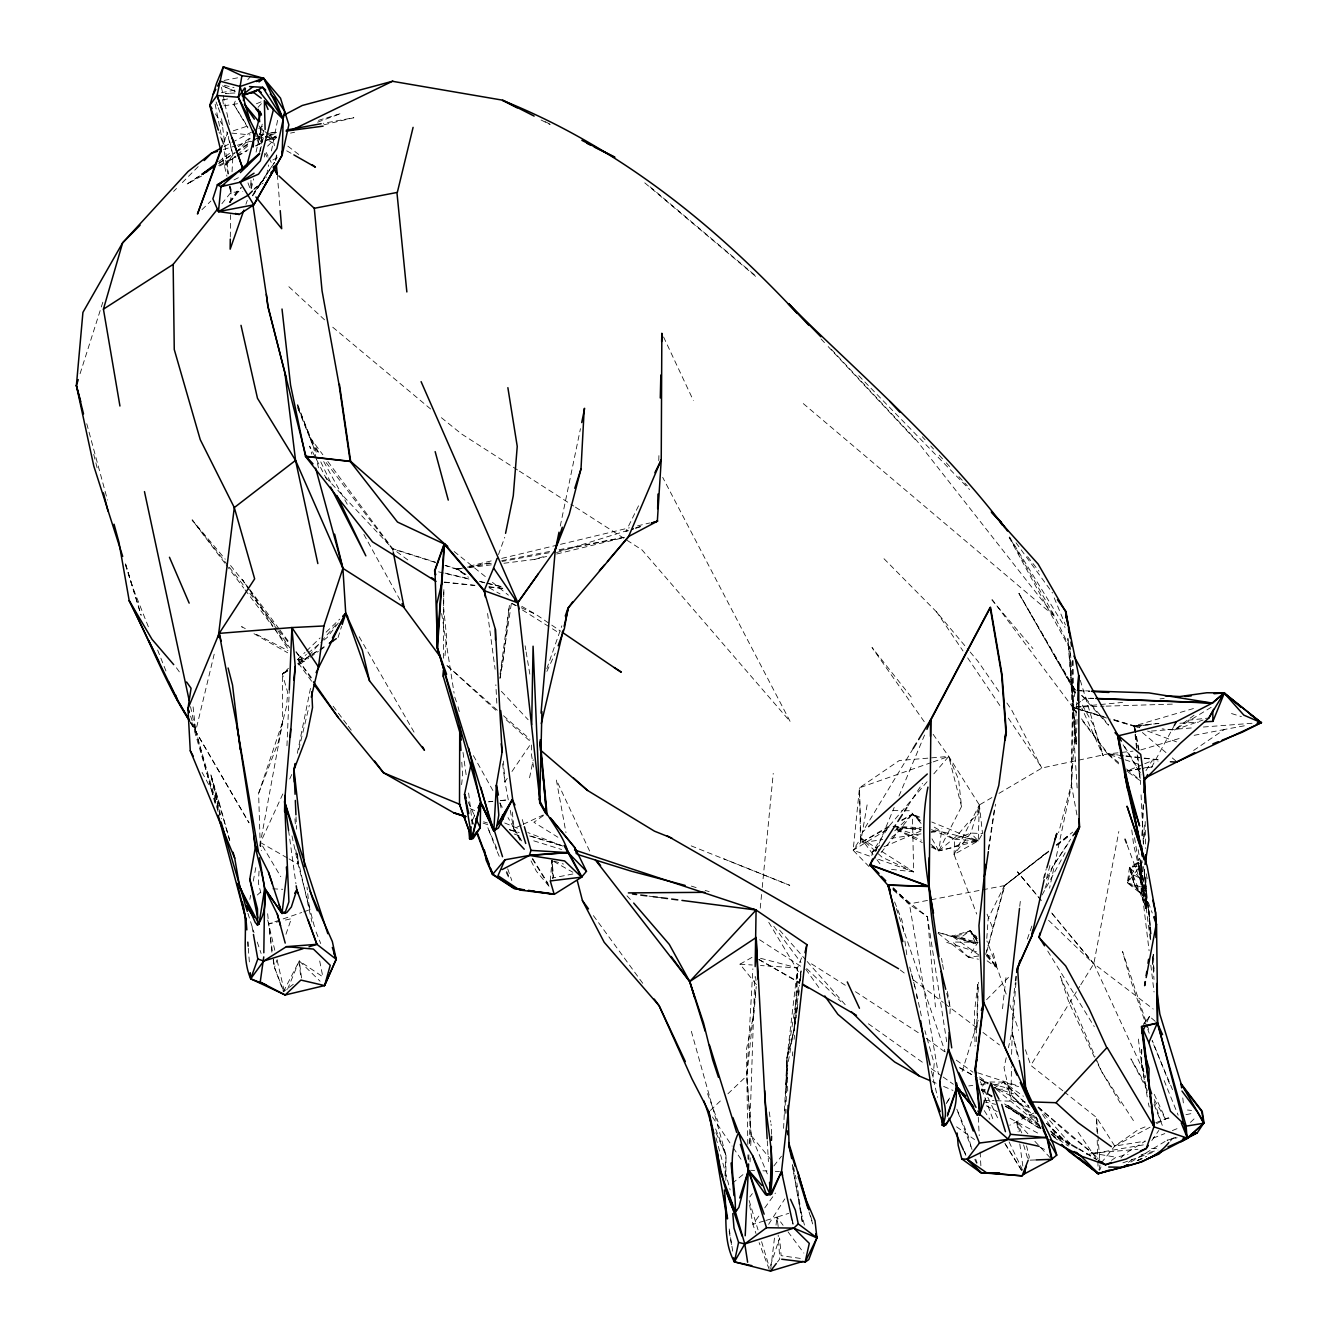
<?xml version="1.0" encoding="UTF-8"?>
<svg xmlns="http://www.w3.org/2000/svg" width="1338" height="1338" viewBox="0 0 1338 1338"><rect width="100%" height="100%" fill="white"/><g stroke="black" fill="none" stroke-linecap="round" stroke-linejoin="round"><path stroke-width="0.75" stroke-dasharray="5 3.75" d="M443.38 658.229L443.748 589.004M531.604 745.015L531.554 755.184L533.594 767.109M725.865 1180.3L726.016 1155.38L690.759 1029.223M1134.557 837.621L1138.487 862.073L1129.473 867.442L1127.399 882.879L1135.26 887.278L1143.254 896.109L1142.067 860.786M1072.825 660.487L1071.755 784.336L1049.561 888.181M1147.251 1096.842L1141.632 1064.078L1141.782 1049.678M230.303 237.043L230.588 214.782M230.738 202.64L231.206 186.3M472.013 824.191L472.063 820.261L474.622 814.959M472.431 824.024L468.183 789.336M443.848 589.623L443.597 607.435L446.574 636.637L444.768 658.58M1029.792 1107.897L1011.01 1099.435L1011.444 1066.654M1011.612 1054.344L1013.284 999.118L1015.358 982.694M250.975 180.296L250.858 188.541L251.393 180.229M786.226 1101.458L786.945 1058.375L797.532 967.926L802.566 955.365M771.591 1134.273L771.073 1124.104M786.008 1113.283L786.075 1109.353M658.781 460.64L658.982 452.277M976.272 1041.717L977.961 982.443L974.365 1012.95L975.068 1046.099M977.108 1027.233L978.396 982.276M933.138 734.311L948.726 756.438L979.366 804.958L978.229 840.916L954.061 854.447L976.707 914.038M748.762 1159.812L748.962 1153.573M749.313 1143.187L754.833 976.991M784.888 1114.019L786.945 1058.375L800.994 970.936M991.893 797.565L979.366 804.958L970.87 833.056L954.061 854.447L954.613 839.227L931.75 825.646M1077.073 719.275L1076.153 744.313L1071.872 703.27L1069.848 647.007M1142.134 835.982L1143.304 804.991M750.049 1161.919L750.217 1157.855M750.735 1145.646L751.153 1135.477L746.872 1075.752L746.403 1049.745L754.063 1012.632L756.238 986.591M1140.98 862.006L1141.18 893.801L1145.897 908.736L1146.649 890.406L1143.99 870.653M1142.033 835.414L1143.271 804.723M286.951 745.734L289.309 689.756M949.963 1013.752L950.231 1007.531L947.321 991.124M1141.13 860.418L1140.327 878.364L1145.897 908.736L1140.879 870.336L1141.649 862.274L1140.327 878.364L1133.002 874.617L1129.473 867.442L1133.922 866.204L1138.069 862.241L1139.24 858.31M783.6 1128.352L786.945 1058.375L794.036 1030.611L795.993 1014.154M725.012 1175.717L726.016 1155.38L715.613 1128.871M259.037 871.088L258.418 883.314L260.86 892.981M260.274 846.636L258.619 793.384L282.703 721.65L286.416 706.832L287.754 692.699L282.385 674.084L288.423 668.298M786.493 1087.643L787.664 1065.667L796.227 1015.241M232.026 171.782L232.963 155.191L228.547 136.443M747.808 1144.425L746.872 1075.752L752.876 968.812M787.731 1091.156L786.945 1058.375L794.036 1030.611L797.532 967.926L759.566 958.041M1076.889 702.216L1071.337 784.503L1058.592 832.671M1140.879 870.336L1140.327 878.364L1129.473 867.442L1141.247 865.602L1140.327 878.364L1138.069 862.241L1141.247 865.602M986.792 938.406L988.213 918.37L1004.386 885.689L1048.29 851.269M794.036 1030.611L796.913 994.418L797.532 967.926L760.519 965.534M550.269 880.939L551.958 860.451L553.731 877.761L574.203 873.714M1015.977 982.644L1011.913 1031.815L1008.417 1047.771M800.459 980.955L801.144 972.91M933.004 1077.174L934.208 1063.559L924.893 1030.628M1144.542 832.069L1143.438 844.144L1144.492 821.699M760.252 908.168L762.041 889.502M762.242 887.429L773.23 773.414M1152.336 964.648L1153.289 954.68M931.499 847.155L938.858 850.834L961.537 806.53L958.577 779.469L948.726 756.438L899.337 760.502L859.481 787.798L853.142 850.249L869.382 866.94M1140.612 859.866L1140.21 863.629L1148.79 910.877L1151.332 935.68M749.464 1143.421L751.153 1135.477L746.872 1075.752L755.97 988.732M792.347 1055.916L792.782 1051.785M794.07 1039.358L794.504 1035.211M797.314 1008.283L797.749 1004.152M798.619 995.857L799.472 987.578M800.341 979.299L801.211 971.003M461.61 784.653L462.647 774.853L461.677 760.603M1002.513 1008.735L1006.276 974.85M1019.74 906.344L1020.693 898.066M796.244 1012.097L799.438 985.37M799.672 983.313L801.144 970.987M770.721 1269.093L774.585 1237.115M776.023 1225.123L776.993 1217.128L788.684 1213.365M938.44 932.569L975.77 943.775L976.69 936.751L970.234 930.746L952.087 936.165L938.423 932.502M500.061 674.285L509.427 605.177L503.473 658.112L499.91 678.383M954.061 854.447L979.366 804.958L978.078 814.407L967.959 822.77L957.055 835.748L938.858 850.834L931.984 846.335M981.674 835.046L978.229 840.916L964.882 842.438L950.733 848.091L938.858 850.834L941.868 828.674M264.272 157.031L264.807 153.469M988.28 849.714L994.151 810.56M988.698 849.546L995.505 804.205M500.111 678.032L511.317 603.823M794.638 1026.664L796.177 1016.796M796.578 1013.217L797.933 1005.122M867.124 804.891L860.535 842.873L853.142 850.249L870.704 856.521M259.605 152.649L263.486 130.606M287.185 670.154L282.385 674.084L282.703 721.65L259.723 846.62M275.578 159.841L276.715 153.786M249.838 899.387L250.607 895.323M253.267 881.123L256.311 864.883M1075.484 692.716L1018.987 593.554L1075.418 690.508L1072.256 707.334L1077.307 713.99M1080.786 984.735L1093.832 963.695L1118.836 831.5M1099 1169.964L1100.104 1164.411M266.613 174.994L268.62 164.975M271.43 150.943L277.869 118.898M297.32 753.327L310.968 685.942M529.547 777.796L533.243 759.817M560.271 526.085L580.458 428.662M871.807 855.5L872.627 851.67L889.185 826.031L905.425 807.048M282.703 721.65L278.254 742.389L258.619 793.384M1044.543 877.728L1046.316 869.65M1006.226 1057.739L1004.035 1067.707L1011.01 1099.435M256.076 152.097L262.215 124.166M275.678 160.66L277.1 154.639M251.293 188.641L253.618 178.807M260.141 151.278L263.402 137.513L259.555 133.215M298.809 749.514L309.346 705.21M215 803.252L195.733 730.983L214.883 651.305M1046.4 878.849L1050.648 862.776M985.654 954.429L1004.386 885.689L1048.524 851.821M986.641 952.037L1004.821 885.522L1048.724 851.102M1138.538 868.178L1143.488 893.734L1143.321 887.679L1127.399 882.879L1138.538 868.178L1143.321 887.679L1141.18 893.801L1127.399 882.879L1130.71 871.74L1129.473 867.442M1043.356 878.598L1046.283 868.797M80.079 373.687L103.846 299.01M962.139 1071.454L978.212 1020.292M338.029 637.557L341.591 626.385M770.537 1265.48L779.602 1237.884L781.124 1255.646L802.85 1258.774M293.306 984.266L283.405 991.776L274.474 967.407L277.167 959.614M285.947 934.275L291.333 918.704L281.9 920.862M1027.35 939.059L1032.116 925.394M1045.028 888.332L1052.504 866.873L1070.651 839.143M245.924 204.296L247.296 200.399M546.79 668.749L561.843 625.816M983.848 1102.947L987.31 1093.113M498.472 554.551L504.761 537.291M223.346 144.32L227.661 132.696L222.944 143.551L219.014 132.061M298.307 664.886L303.626 661.808L304.629 659.249L317.992 650.569M991.776 1096.892L981.473 1090.069L984.668 1081.974L1003.584 1082.074L1018.653 1086.657M1099.635 1170.282L1101.007 1166.87M287.519 989.3L299.26 960.901L324.448 977.927M875.821 851.303L894.185 807.466M898.985 796.043L924.541 735.064M247.915 127.896L233.832 104.498L235.254 101.17M1146.984 1022.065L1149.543 1016.428L1157.32 1023.118M282.836 793.952L260.492 842.555L261.311 850.684M289.71 779L293.156 771.524M546.874 671.392L555.253 653.245M1047.303 877.979L1052.504 866.873L1069.898 840.9M472.481 820.094L475.04 814.792M638.544 505.814L625.833 531.554L633.71 528.962M283.405 991.776L299.26 960.901L320.1 981.222M1127.399 882.879L1138.069 862.241M1151.583 767.276L1174.346 725.413M1042.151 894.905L1065.182 852.724M913.218 748.46L862.408 832.152L867.041 827.988M1145.964 770.655L1151.951 760.787L1158.106 761.105M1062.84 1090.788L1030.778 1065.366L1079.699 986.474M274.608 162.35L252.631 196.034M768.648 1224.303L784.804 1198.915M931.265 762.576L859.481 787.798L860.903 838.073L853.142 850.249L889.737 827.954M938.072 933.255L968.428 957.188L977.978 942.287L952.087 936.165L961.805 934.626L970.234 930.746L976.974 940.714M907.95 805.894L922.534 783.366M946.2 1103.683L949.495 1098.732M946.886 1102.194L950.181 1097.244M254.036 192.605L274.541 162.35M507.269 778.381L504.928 781.827L508.356 800.157M511.969 771.491L530.768 743.911M252.313 195.582L265.409 176.7M1151.784 1140.528L1158.808 1130.443M229.283 202.272L238.465 189.277M1142.016 1027.032L1149.543 1016.428L1143.722 1023.62M758.813 1216.108L752.876 1224.337L755.987 1233.485M764.751 1207.88L775.438 1193.078M229.852 202.138L241.174 187.27M777.445 1262.002L779.77 1258.974L778.181 1235.058M338.313 623.006L327.191 637.457L320.786 642.692M749.815 1196.891L752.341 1193.63M773.866 1165.967L781.459 1156.216M229.885 202.339L241.258 187.838M1101.325 1162.873L1114.755 1146.081L1138.437 1129.506L1148.071 1125.743M221.891 203.71L230.855 192.521L242.78 191.401M881.106 852.54L912.399 814.156L922.083 818.087M247.714 79.795L251.678 75.129M906.779 805.476L928.421 780.171M933.84 773.832L948.726 756.438L961.537 806.53M298.307 658.798L303.626 661.808L307.69 657.125M309.045 655.57L319.916 643.06M321.287 641.504L337.594 622.739M1120.91 1157.922L1124.74 1153.791L1145.412 1141.08L1114.755 1146.081L1096.491 1117.481L1064.446 1092.059M258.033 107.308L263.084 101.872M986.591 999.703L1009.12 976.757M173.606 191.401L176.532 188.457M182.353 182.587L199.83 164.959M1170.248 1141.113L1173.158 1138.203L1177.122 1138.253M253.835 189.611L266.597 176.951M235.839 152.365L250.223 138.282M201.938 209.681L210.886 201.035M267.567 146.177L276.514 137.513L258.886 128.297M1190.435 1122.381L1196.122 1116.929M297.471 659.634L305.014 652.392M306.519 650.954L320.1 637.942M326.121 632.155L339.701 619.143M710.394 1110.456L722.068 1099.351M727.905 1093.798L746.872 1075.752M876.423 850.048L872.627 851.67L879.986 844.73M894.721 830.831L912.399 814.156L921.196 819.374M257.331 895.022L260.274 892.379M235.639 156.178L223.446 166.531L232.963 155.191L226.758 131.743M237.161 154.89L249.37 144.537M298.391 661.005L306.385 654.466M307.991 653.161L319.197 643.996M732.271 1183.344L743.577 1174.145M1128.486 1162.321L1134.741 1157.387M1056.418 844.897L1072.691 832.136M1056.853 844.73L1069.848 834.527M1056.702 845.549L1069.781 835.497M218.596 161.731L231.742 151.729M238.298 146.728L251.444 136.727M872.627 851.67L875.805 849.262M891.744 837.153L902.916 828.674L921.447 828.222M1194.081 715.211L1174.112 730.08L1162.12 728.859M1080.586 701.447L1072.691 707.166L992.261 599.708M1082.158 700.309L1085.319 698.018L1093.681 698.336M1111.477 1160.447L1115.942 1157.219L1127.984 1154.543M978.78 954.964L952.087 936.165L961.186 937.185L970.234 930.746L976.355 939.192M295.932 652.024L303.626 661.808L308.526 658.346M310.165 657.192L318.36 651.422M319.999 650.268L326.556 645.635M543.362 815.645L533.895 822.268L557.896 837.237M1193.613 750.451L1224.303 729.511L1246.849 725.347M287.687 671.024L282.385 674.084L287.519 670.656M297.772 663.815L304.629 659.249L297.203 655.419M219.231 162.868L234.602 152.666M236.308 151.529L251.678 141.31M253.4 140.172L263.954 134.185L256.98 138.717M282.385 674.084L287.603 670.656M298.039 663.815L325.853 645.552M201.67 175.98L187.203 183.975L200.499 175.311M187.203 183.975L201.152 174.927M218.596 163.604L234.769 153.101M236.04 152.281L249.989 143.233M1037.151 1118.668L1012.699 1096.658L994.535 1087.827L1003.584 1082.074L1023.47 1096.29M1211.191 707.284L1174.112 730.08L1203.046 720.028M901.946 820.529L912.399 814.156L922.133 821.716M254.27 188.491L263.134 183.122M1130.844 1162.07L1165.298 1141.297M998.984 793.367L1042.018 767.979L1107.613 753.963L1132.985 751.153M889.185 826.031L860.535 842.873L859.481 787.798M756.405 984.584L739.964 964.196L753.578 956.486M219.75 165.996L236.023 156.998M237.829 156.011L246.878 151.01M255.926 146.026L263.151 142.029M264.957 141.025L276.18 136.091L264.824 140.942M889.151 827.035L860.535 842.873L882.712 839.578M901.678 820.094L912.399 814.156L921.548 822.502M1114.755 1146.081L1154.711 1124.723M1156.534 1123.753L1165.615 1118.903L1171.72 1117.631M218.746 165.41L235.337 156.613M237.177 155.626L248.232 149.756M255.608 145.842L262.984 141.928M224.199 146.511L251.427 132.194M258.686 128.381L262.315 126.474M233.949 179.978L241.358 176.164M272.868 159.958L278.421 157.098M1033.873 1113.032L1009.738 1125.241M521.402 825.111L514.11 828.49L507.988 817.568M523.225 824.275L543.278 814.976M1137.233 1160.581L1146.599 1156.4M1137.484 1160.481L1143.204 1157.922M1137.434 1160.648L1143.12 1158.173M884 846.787L921.949 830.513M1172.372 1130.577L1179.765 1127.549M1140.561 768.882L1126.73 771.089L1142.953 764.466M1144.743 763.73L1151.951 760.787M256.411 103.762L262.766 101.17M1155.781 1122.733L1170.917 1116.745M1153.155 1138.086L1164.796 1133.604M931.482 829.66L954.613 839.227L970.87 833.056L982.527 833.591L979.366 804.958M317.591 122.193L341.073 113.429L317.156 120.771M992.11 1096.458L981.473 1090.069L985.169 1088.731M994.368 1085.402L1003.584 1082.074L1028.889 1106.258M933.205 761.891L948.726 756.438M1122.9 1162.839L1155.681 1151.399M271.882 952.171L268.687 923.889L301.752 912.499M303.693 911.83L309.53 909.823L307.021 887.144M233.23 130.84L248.115 125.856M1175.751 1137.367L1167.02 1140.26L1177.105 1137.768M635.684 528.326L641.588 526.386M503.908 563.265L534.682 559.384L546.556 555.688M556.441 552.611L633.593 528.594M635.567 527.975L641.504 526.135M223.446 149.522L235.421 145.859M237.411 145.24L255.357 139.737M257.348 139.135L267.316 136.075M269.306 135.456L277.284 133.014M764.015 1221.009L752.876 1224.337L749.213 1202.494M765.854 1220.457L776.993 1217.128L783.098 1225.29M1140.812 749.916L1182.056 737.656M1136.932 748.059L1134.524 725.848L1196.64 707.601M1141.113 1154.778L1157.972 1150.061M223.329 103.996L222.71 99.898L226.674 98.828M930.88 844.328L938.858 850.834L978.229 840.916L970.87 833.056M1086.724 1154.594L1143.338 1144.893M534.682 559.384L546.673 556.457M556.658 554.016L624.629 537.424M445.403 565.355L457.144 569.068L461.209 568.098M469.304 566.158L493.622 560.338M501.733 558.398L558.464 544.817M560.488 544.332L629.378 527.824M637.49 525.884L649.649 522.974M323.98 124.785L353.851 117.727L323.211 123.33M272.266 950.833L268.687 923.889L280.01 921.297M223.981 105.836L237.512 103.712M290.53 133.114L294.594 132.245M1185.953 1114.688L1194.081 1112.999M549.098 552.761L501.967 561.475M559.301 550.671L624.545 537.291M1152.486 766.825L1142.535 768.564M221.389 92.707L237.763 89.529M224.082 80.431L239.853 77.403M1194.132 735.331L1224.303 729.511M1004.821 885.522L908.97 904.003L892.396 889.201M465.34 567.513L456.743 569.235L444.985 565.522M467.38 567.128L491.932 562.428M501.75 560.655L550.855 551.273M559.05 549.717L628.626 536.454M222.71 99.898L228.581 98.795M270.075 133.064L278.254 131.559M1126.73 771.089L1152.637 766.406M460.841 568.533L456.743 569.235L468.484 577.247M469.069 567.128L491.682 563.231M992.06 1095.906L981.473 1090.069L985.203 1089.433M890.774 838.391L921.012 833.892M931.097 832.403L935.128 831.801L931.884 829.276M259.271 134.653L263.385 134.101M271.631 132.997L277.802 132.178M460.841 568.717L456.743 569.235L465.775 574.387M469.036 567.68L491.615 564.82M968.779 1085.921L972.776 1085.436M980.771 1084.482L988.765 1083.512M977.978 942.287L952.74 942.036L968.428 957.188L978.764 956.018M1136.514 748.226L1134.122 726.016L1159.026 723.356M1188.077 720.245L1208.833 718.021M488.939 801.679L492.886 801.278M500.813 800.509L508.724 799.739M1139.039 749.916L1134.524 725.848L1158.407 723.524M488.521 801.847L492.468 801.445M500.379 800.676L508.306 799.907M1081.004 706.364L1072.691 707.166L1076.471 712.151M1083.078 706.18L1122.582 702.417M1160.013 698.871L1164.177 698.469M1038.238 1107.128L1068.493 1134.055L1092.444 1153.172L1137.936 1149.275M1151.416 731.05L1192.994 727.839M1203.397 727.019L1253.288 723.172M1134.524 725.848L1151.031 724.912M1179.915 723.256L1198.48 722.186M234.97 92.991L225.369 93.443L229.183 93.693M981.473 1090.069L985.537 1089.885M997.747 1089.383L1009.939 1088.864L990.488 1083.563M1030.143 1160.146L1036.013 1159.929M1151.566 1148.522L1159.427 1148.255M1081.037 706.899L1072.691 707.166L1080.552 709.541M1083.128 706.849L1104.017 706.213M1106.108 706.146L1172.974 704.106M265.275 137.513L276.514 137.513L260.224 135.907M892.881 810.594L902.381 810.694M904.287 810.711L909.974 810.761L921.832 824.258M1018.987 593.554L1072.541 687.398L1075.418 690.508L1089.701 690.977M983.714 1100.288L994.034 1100.639M996.108 1100.706L1025.025 1101.676M1093.246 698.503L1084.901 698.185L1081.74 695.626M750.484 1170.282L754.615 1170.449M762.894 1170.8L767.042 1170.967M775.304 1171.319L779.452 1171.486M272.735 888.817L282.753 889.285M893.232 826.248L921.564 827.754M1079.582 690.759L1090.018 691.361M739.964 964.196L752.307 964.999M954.613 839.227L978.229 840.916L931.766 822.017M231.725 133.098L250.039 134.904M1138.621 750.083L1134.122 726.016L1144.107 727.036M1187.458 1110.005L1191.556 1110.423M444.551 582.08L474.973 585.308M489.173 586.813L503.356 588.319M444.132 582.247L474.538 585.475M488.738 586.981L502.937 588.486M891.509 869.399L913.653 871.841L912.399 814.156M893.182 826.483L921.113 829.593M1081.522 718.824L1108.031 753.796L1118.167 755M1126.278 755.953L1142.501 757.86M1144.525 758.094L1158.725 759.767M1123.836 755.886L1107.613 753.963L1082.358 720.647M1125.86 756.121L1142.083 758.027M1144.107 758.261L1158.307 759.934M893.182 826.533L921.146 830.045M931.131 831.299L935.128 831.801M648.963 896.125L653.095 896.661M657.209 897.196L661.323 897.731M1038.321 1107.128L1092.444 1153.172L1115.942 1157.219M258.518 136.76L262.315 137.463M269.875 134.937L273.705 139.57L269.908 138.868L273.705 139.57L274.34 145.742M898.985 827.921L902.916 828.674M254.973 135.84L262.465 137.329M968.428 957.188L978.463 959.212M983.514 1101.726L995.623 1104.318M445.036 573.116L469.203 578.852M479.272 581.261L501.416 586.529M438.58 571.844L470.792 579.505M480.86 581.896L484.891 582.866M486.898 583.335L500.997 586.696M957.055 835.748L978.229 840.916L931.683 829.092M224.282 85.281L233.983 87.689M979.332 1078.93L988.548 1083.027M1114.153 720.312L1139.357 727.772M483.553 821.8L487.5 823.004M509.31 829.577L519.211 832.571M531.102 836.15L562.78 845.833M1082.526 710.144L1104.168 716.716M1114.019 719.693L1139.591 727.471M1076.204 708.521L1072.256 707.334L1110.272 719.158M1078.16 709.123L1103.75 716.884M1113.601 719.861L1139.173 727.638M509.644 829.861L517.605 832.303M529.58 835.949L561.458 845.683M1231.512 713.539L1241.396 716.599M533.762 840.833L561.592 849.496M691.345 886.091L697.282 887.947M705.193 890.422L709.157 891.66M553.865 861.053L563.465 864.064M994.535 1087.827L1013.602 1093.832M325.803 477.465L392.552 548.597L435.619 562.244M435.201 562.412L392.134 548.764L325.285 461.426M946.735 942.404L976.456 951.82M986.357 954.964L990.321 956.218M952.087 936.165L975.77 943.775L970.234 930.746L976.941 940.48L970.234 930.746M977.744 1072.825L1017.967 1085.887M896.744 828.506L921.313 836.534M562.746 846.051L527.808 832.554M1123.167 759.164L1107.613 753.963L1120.843 765.821M1125.124 759.817L1138.738 764.366M483.068 823.087L488.922 825.128M514.26 834.009L522.054 836.735M878.514 859.297L913.653 871.841L878.481 849.329M1134.122 726.016L1137.969 727.454M1147.603 731.066L1176.52 741.871M691.194 845.867L789.755 885.321L723.674 858.745M470.073 808.637L475.843 811.029M504.71 822.987L518.191 828.573M235.087 91.235L222.091 85.716L235.103 91.335M932.402 1081.622L936.148 1083.211M943.641 1086.423L952.99 1090.42M896.744 829.359L921.33 840.164M961.186 937.185L975.77 943.775M511.936 603.488L519.395 606.9M521.268 607.753L536.204 614.56L550.018 623.96M913.653 871.841L882.077 857.223L860.903 838.073L875.738 858.093M1039.994 1147.268L1047.437 1150.764M896.544 829.711L922.3 842.572M545.151 121.674L550.654 124.484M541.054 119.985L550.236 124.651M245.289 628.592L241.576 626.669L245.122 628.693M256.411 634.346L287.938 650.619M986.374 1105.807L997.278 1111.61M1010.023 1118.367L1039.141 1133.821M253.986 633.71L287.67 652.777M758.997 959.547L798.853 982.042M553.698 861.438L572.848 872.242M1041.081 1128.57L1023.436 1118.551L1005.841 1104.318M1051.668 1134.591L1068.276 1146.064M268.771 140.59L274.156 143.651M286.7 150.809L292.085 153.87M489.24 587.783L500.078 593.955M521.753 606.315L536.204 614.56M959.798 1067.757L977.56 1077.91M287.319 857.926L260.492 842.555L280.779 876.691M289.108 858.946L298.039 864.08L315.333 930.061M959.647 1067.724L973.596 1075.769M980.587 1079.783L987.561 1083.813M758.847 959.53L799.338 982.861M1039.576 1126.245L1005.691 1106.476L1025.778 1117.447L1005.959 1103.984M1052.053 1133.52L1069.882 1143.923M1078.796 1149.141L1096.625 1159.544M984.668 1081.974L987.962 1083.931M1004.52 1103.934L1038.188 1124.204M1050.598 1131.664L1070.082 1143.405M1078.946 1148.74L1096.675 1159.41M457.144 569.068L465.975 574.604M511.869 603.371L515.398 605.579M522.456 610.011L550.704 627.706M552.46 628.81L557.762 632.138M811.497 963.845L846.67 986.139M855.467 991.709L919.758 1033.672M860.903 838.073L876.725 848.208M517.572 469.973L461.476 433.93L440.353 416.854M519.328 471.093L573.668 506.015M575.424 507.135L642.039 549.935L790.206 721.6L662.695 477.365M759.633 939.778L801.646 966.872M1005.49 1105.991L1039.81 1128.737M551.758 625.13L560.388 631.018M987.126 960.835L997.145 967.876L1006.561 995.171M956.586 1126.83L974.549 1139.558M1128.386 772.277L1139.976 780.539L1136.731 750.25M868.362 1023.787L924.458 1063.71M931.248 1068.56L941.45 1075.819M943.156 1077.023L953.358 1084.282M926.398 1038.489L944.678 1051.735M956.319 1060.148L972.927 1072.19M979.583 1077.006L987.896 1083.027M327.827 461.476L392.552 548.597L408.809 560.672M900.24 969.983L906.863 974.984M913.486 979.985L943.257 1002.463M944.912 1003.717L976.339 1027.45M982.962 1032.451L999.503 1044.945M287.837 146.16L300.799 156.044M1051.701 913.001L1093.832 963.695L1153.222 1009.036M892.63 888.95L927.451 916.848L946.685 1041.75M454.134 551.507L486.062 577.18M492.434 582.314L508.407 595.159M430.602 408.976L330.486 325.335M1108.031 753.796L1120.358 763.914M1126.529 768.982L1140.411 780.355L1140.595 784.503M996.141 1089.149L1039.225 1124.806M1053.575 1136.698L1058.375 1140.662M649.967 186.718L748.879 270.176M750.484 271.514L756.856 276.899M644.765 182.854L758.027 278.404M803.302 403.608L1054.779 616.417L1070.3 648.88M1142.384 732.522L1165.967 752.558M1172.255 757.91L1176.972 761.907M529.413 740.616L504.928 718.623M1075.618 690.09L1072.541 687.398L1075.083 693.084M1081.806 695.492L1110.941 728.073M1092.444 1153.172L1099.719 1159.594M1038.288 1124.288L1012.699 1096.658L1003.584 1082.074L1028.721 1106.409M497.301 710.194L445.955 664.534L497.368 711.682M503.523 715.73L529.965 739.262M1050.899 1131.045L1063.125 1142.05M258.853 125.856L273.705 139.57M288.874 286.717L324.549 319.815M1046.751 1123.318L1070.567 1146.081M1048.574 920.293L1093.631 963.778L1051.601 913.034M1046.483 1123.585L1068.677 1145.044M806.663 968.545L840.933 1001.627M1012.699 1096.658L1036.448 1119.772M1051.283 1134.206L1055.732 1138.538M977.359 938.691L973.027 934.426L977.242 941.417M893.433 887.863L909.388 903.836L938.406 1074.146M893.015 888.031L908.97 904.003L927.451 916.848L935.429 1006.912M884 558.732L936.098 611.483L968.863 650.485M858.745 375.694L969.565 489.524M501.365 691.328L528.142 719.727M831.45 349.452L916.798 440.704L1054.779 616.417L1009.454 537.174M821.064 338.966L826.75 345.053M828.172 346.575L916.379 440.871M626.953 895.824L632.356 901.611M1027.918 1133.821L1016.746 1121.813L1018.118 1131.864M1034.893 1141.314L1050.263 1157.822M922.283 436.723L925.11 439.801M930.746 445.939L933.556 449.016M939.192 455.154L944.829 461.292M946.234 462.814L950.465 467.43M958.911 476.629L967.357 485.845M986.457 955.834L997.145 967.876L992.88 951.535M1038.071 1107.312L1070.249 1143.856M779.586 930.127L805.811 959.931M807.182 961.504L845.85 1005.423M1085.319 698.018L1108.633 724.761M991.843 599.876L1032.936 648.562M224.884 563.198L192.154 519.964L225.252 559.217M230.554 565.506L248.701 588.034M970.184 652.058L978.045 661.424L999.954 693.017M548.981 886.258L536.404 871.255L530.634 860.133M1041.165 900.323L1017.449 871.807L1041.098 900.34M771.307 1160.213L751.153 1135.477L767.343 1173.878M911.195 696.964L872.008 647.525L924.742 722.403M987.009 955.081L997.145 967.876L986.926 940.949M192.154 519.964L228.029 565.606M229.316 567.245L244.687 586.813M249.805 593.336L278.003 629.211M279.274 630.834L289.526 643.879M1027.584 556.658L1038.974 571.175M1133.002 874.617L1135.26 887.278L1130.71 871.74L1134.206 884.318L1143.254 896.109M297.939 408.324L312.657 444.952L320.234 454.836M226.139 564.853L243.767 588.135M245.021 589.807L272.718 626.385M273.972 628.057L289.075 648.01M297.889 659.651L312.992 679.604M333.129 706.213L346.96 724.51M348.231 726.166L351.994 731.167M773.816 926.297L800.96 962.574M787.998 1231.83L803.887 1253.087M318.494 467.832L311.654 439.7L322.859 454.769M249.955 589.707L278.655 628.275M279.91 629.947L289.894 643.361M296.133 651.757L303.626 661.808M876.975 859.765L880.688 864.766M1134.206 884.318L1141.18 893.801M287.386 648.177L246.894 586.529M298.29 663.063L311.637 681.259M1016.027 542.76L1052.588 593.035M593.386 915.61L644.531 985.721M987.36 954.379L997.145 967.876M176.432 667.796L180.931 674.084M805.777 969.23L820.043 989.284M1078.16 1132.333L1096.123 1158.29M248.383 588.151L242.462 579.638L245.791 584.806M249.554 589.857L276.782 629.044M277.953 630.75L289.794 647.793M298.073 659.718L312.272 680.156M1006.878 703.002L1011.495 709.658L1041.8 768.062M936.299 611.399L963.009 650.97M967.658 657.861L1001.359 707.752M1008.317 718.088L1042.018 767.979M712.418 1116.979L732.154 1146.164M733.308 1147.887L742.607 1161.601M1042.519 1114.42L1058.726 1138.588M1133.42 1120.592L1101.743 1071.788L1095.354 1059.044M215.418 113.83L224.316 127.562M984.25 1110.59L989.752 1119.204M1021.764 1170.683L1004.671 1143.338M233.832 104.498L247.747 126.859M1004.888 1143.254L1021.831 1170.666M1047.754 951.101L1094.25 1026.564M521.77 840.916L514.11 828.49L512.27 812.015M532.708 858.662L548.045 883.498M510.246 810.343L513.675 828.674L521.352 841.084M532.29 858.829L548.714 885.438M1009.554 537.073L1065.048 627.422M190.565 722.553L249.002 822.753M768.765 922.334L800.693 975.519M1124.572 746.387L1140.428 772.929M1123.084 744.798L1141.063 774.869M1054.444 655.553L1075.418 690.508M1120.374 1103.164L1101.743 1071.788L1095.939 1058.408M190.431 722.018L195.733 730.983L219.767 815.26M256.98 139.771L261.044 146.712M265.125 153.669L267.148 157.148M190.297 722.102L248.968 822.77M359.203 636.771L414.094 732.204M1146.114 1085.352L1130.878 1058.81L1147.77 1091.106M1154.242 1099.518L1165.398 1118.986M932.001 838.826L938.858 850.834M473.384 755.602L493.739 792.046M499.843 802.984L503.924 810.276M1082.375 705.109L1093.213 724.594L1103.148 755.719L1081.89 708.27M311.654 439.7L319.682 454.268M323.712 461.56L348.817 507.102M363.869 534.431L400.029 600.009M513.675 828.674L520.181 840.431M1009.153 537.408L1070.885 650.636M202.071 772.377L219.767 804.807L229.735 840.398M326.807 479.623L309.663 446.139L311.838 454.151M258.736 137.73L261.529 143.25M266.178 152.448L268.035 156.111M268.955 157.951L271.748 163.47M1094.434 1057.221L1068.794 1002.011L1060.281 976.272L1095.103 1056.502M506.199 872.426L509.711 879.601M297.672 407.07L317.173 454.351M320.786 461.878L330.703 482.55M980.319 1081.622L998.299 1119.287M1009.086 1141.899L1023.47 1172.038M468.016 801.78L474.99 816.632M663.581 336.975L693.318 400.413M589.606 851.052L556.34 779.887L565.991 832.688M1093.832 963.695L1143.722 1071.587M1154.242 1094.3L1165.615 1118.903M1021.764 1132.901L1016.746 1121.813L1019.606 1131.413M974.8 1159.477L976.523 1163.257M963.327 1149.76L965.835 1155.346M715.93 1132.65L726.016 1155.38M496.766 848.392L487.668 827.336L496.431 849.831M506.667 871.339L509.979 878.999M497.234 851.704L500.496 859.23M1172.523 1089.701L1152.051 1040.864M1169.496 1083.646L1152.286 1040.496M1054.21 597.885L1065.399 624.863M987.059 914.155L993.164 929.057M297.404 405.414L311.453 439.784M1164.16 1080.619L1178.142 1115.173M894.587 901.896L902.029 920.494L903.752 932.854M1129.891 867.275L1146.315 908.569L1150.546 941.668M148.351 626.769L132.914 587.951L125.237 564.302M157.633 650.051L166.129 671.408M316.103 932.001L320.719 943.574M1154.058 1104.435L1162.304 1125.392L1154.309 1101.659M769.233 1269.428L759.114 1242.617M273.169 959.781L274.474 967.407L283.74 991.307M972.04 1149.476L956.703 1108.851L968.194 1135.862L971.856 1149.693M975.703 1159.16L977.158 1163.023M473.518 824.124L472.063 820.261L473.067 824.124M981.808 1089.466L993.917 1121.762M216.087 101.972L217.542 105.819M218.261 107.742L220.436 113.496M1036.348 1117.063L1040.646 1128.553M1035.93 1117.23L1040.211 1128.72M707.534 1093.614L718.054 1121.813M1147.101 1027.551L1129.807 977.76L1122.565 951.519L1146.348 1022.7M1147.803 1029.457L1149.225 1033.271M297.688 404.427L312.657 444.952M1127.198 845.014L1152.252 912.984M247.965 182.871L250.106 188.658M454.769 697.148L457.496 704.758M507.721 868.83L511.802 880.571M190.548 716.098L195.733 730.983L192.839 704.524M1009.922 1004.922L1018.67 1030.277M1025.41 1049.778L1030.778 1065.366M896.326 908.552L945.146 1051.852M247.915 913.319L254.036 932.603M257.264 942.086L261.127 953.476M1138.354 1039.074L1141.632 1064.078L1144.308 1071.989M1147.001 1024.674L1149.643 1032.585M964.631 1151.6L965.869 1155.413M809.055 1212.011L812.684 1223.936M125.621 564.118L141.142 615.279M1080.284 680.273L1103.148 755.719M749.129 1200.487L758.027 1229.906M761.59 1241.681L769.3 1267.17M125.504 563.917L141.025 615.079M1141.548 1049.46L1141.632 1064.078L1145.663 1077.542M1023.603 1144.86L1028.186 1160.23L1029.323 1156.985L1026.53 1145.846M522.255 819.525L523.86 824.944M219.767 804.807L210.735 774.351L219.867 815.059M192.02 722.57L218.194 812.066M810.577 1215.891L812.885 1223.869M229.567 840.231L210.735 774.351L221.523 818.756M715.997 1137.852L730.13 1189.9M86.753 423.728L107.492 500.094M911.446 973.83L915.744 989.953L911.73 974.7M804.456 1225.056L800.358 1209.619L792.347 1164.779M1018.419 1056.502L1011.913 1031.815L1018.084 1058.141M909.723 967.073L911.228 972.793M458.014 706.748L459.553 712.702M267.7 920.026L274.808 950.298M93.727 454.385L97.808 470.591M946.719 993.348L950.231 1007.531M222.56 158.018L226.958 176.282M229.4 186.434L230.855 192.521L230.086 186.367M931.449 1071.069L937.553 1097.361M277.167 960.45L284.225 990.923M1148.288 1102.98L1149.225 1107.011M295.681 849.747L311.971 922.099M793.484 1166.703L796.127 1178.845M792.046 1220.039L792.932 1224.086M916.58 993.833L921.999 1019.004M291.968 835.899L298.039 864.08L297.337 853.795M190.514 706.631L195.733 730.983M221.439 87.288L222.727 93.376M223.162 95.399L227.912 117.744M228.346 119.784L229.634 125.872M1146.248 873.865L1147.486 879.952M500.061 803.034L501.265 808.988M215.15 104.147L222.944 143.551M319.698 961.002L322.943 977.392M392.552 548.597L393.339 552.644M1141.632 1064.078L1147.151 1092.527M1076.939 814.875L1071.337 784.503L1072.758 690.391L1070.149 646.923M941.517 958.309L942.236 962.407M942.604 964.464L944.059 972.659M252.113 926.916L253.116 932.569M1138.153 849.647L1148.79 910.877L1150.78 934.944M792.297 1164.963L802.332 1222.581M792.447 1220.055L793.133 1224.086M729.16 1231.044L731.953 1247.501M1145.913 877.477L1146.315 908.569L1138.487 862.073L1149.091 950.766M802.382 1221.627L796.846 1182.926M525.115 645.802L525.801 649.9M526.135 651.941L530.233 676.476M224.266 151.712L227.895 174.157M229.868 186.4L230.855 192.521M916.396 994.067L917.048 998.181M729.21 1228.97L732.772 1251.599M441.657 613.573L454.084 693.151M769.216 1111.911L770.772 1122.064M904.906 941.082L907.197 957.54M463.015 752.424L466.159 774.97M1019.79 1143.923L1022.834 1166.05M288.573 830.43L295.949 883.766M487.584 613.473L495.11 669.234M301.568 977.994L299.26 960.901L300.749 978.162M273.37 959.112L274.474 967.407M1152.403 956.152L1153.992 968.561M502.603 763.73L504.928 781.827L503.423 761.088M1154.042 971.204L1152.453 955.014M778.181 1226.561L776.993 1217.128L777.512 1225.09M221.59 118.664L228.547 174.057M1131.781 829.945L1133.57 844.412L1148.79 910.877L1150.68 935.814M1143.505 866.556L1148.79 910.877L1150.697 939.828M1150.831 965.2L1154.042 992.027M1182.775 1097.929L1183.712 1105.991M260.425 127.913L262.332 144.387M1137.802 756.137L1140.411 780.355M496.816 703.152L495.846 684.788M1153.239 954.278L1154.092 962.557M755.585 976.556L756.003 980.57M267.65 913.72L268.687 923.889M1068.042 638.577L1076.153 744.313L1067.724 638.577M277.317 174.509L280.077 208.628M248.283 948.224L249.57 964.547M1152.419 958.677L1154.008 979.466M1097.745 1133.804L1096.491 1117.481L1096.959 1132.048M1097.913 1135.845L1099.635 1158.29M294.962 818.806L295.531 827.051M553.129 878.38L551.958 860.451L552.427 878.648M1077.14 787.982L1074.414 744.998L1072.925 660.286M978.262 1117.247L979.249 1135.678M980.135 1152.051L980.905 1166.385M767.276 1140.862L768.413 1161.618M1141.08 794.839L1143.354 844.462M1144.508 869.282L1146.315 908.569M296.033 816.866L296.551 829.175M297.605 853.811L297.872 859.966M1097.21 1140.377L1097.796 1159.109M1097.862 1161.183L1098.13 1169.512M747.942 1154.828L748.009 1158.992M1145.194 821.482L1145.545 848.443"/><path stroke-width="1.5" d="M284.576 811.698L284.86 795.474M444.116 551.925L444.132 543.964L397.503 522.071L350.222 461.493L339.016 384.491L322.04 290.764L314.296 208.293L278.856 175.914M468.768 748.394L480.61 802.616L480.225 827.77L473.15 838.508L471.093 839.327L469.571 838.792L468.835 830.262L459.503 804.255L459.72 732.087L443.296 676.526L443.313 670.422M930.462 736.385L930.512 719.978L990.12 607.452L1001.627 674.77L1005.908 732.237L998.784 785.423L984.567 832.788L984.25 876.507L978.948 925.562L982.945 1009.003M531.688 724.694L533.076 646.204L539.716 802.934L545.82 813.588M752.157 908.703L756.087 910.024L806.864 944.595L781.526 1171.57L771.608 1194.249L767.176 1195.135L765.52 1192.007L752.625 1155.631L738.626 1132.5L732.889 1117.565M1005.106 740.315L1006.343 732.07L1002.045 674.603L990.538 607.285L930.93 719.811L929.208 886.375L939.025 956.754M230.287 239.067L230.153 249.186L243.867 210.15M263.753 956.904L260.241 981.975L285.178 994.987L324.565 985.588L336.189 959.296L332.342 941.534L310.015 891.225M263.82 952.756L264.707 888.432L259.472 857.809M929.191 857.708C927.083 902.13 934.76 946.384 945.732 989.3M771.374 1146.482L770.27 1192.81L769.551 1182.357M771.474 1140.377L771.558 1136.296M1148.656 1086.807L1149.074 1068.61L1144.709 1053.625M243.917 95.968L260.659 113.178L246.744 165.912L217.392 184.828L212.876 198.777L218.462 211.588L239.218 214.465L253.785 204.848L282.134 155.191L282.234 151.077M539.816 798.786L541.923 711.599M657.644 508.674L657.978 494.056M660.286 397.988L660.838 375.008M661.641 341.591L661.842 333.246L661.24 459.854L657.343 521.201L651.422 523.141L657.343 521.201M265.259 184.661L282.134 155.191L283.204 119.299L274.825 98.259L270.276 94.145M748.611 1163.96L745.199 1235.743M755.167 966.605L756.087 910.024L574.587 849.965M279.157 905.073L282.017 913.419L286.7 912.633L291.349 907.013L296.785 889.937L296.233 885.823M1077.776 700.51L1078.712 675.473L1065.583 611.633L1038.121 564.067L991.307 511.936L1000.188 520.967L1007.497 531.019M1141.732 846.318L1142.301 856.487M1143.773 792.581L1144.241 780.188L1140.695 754.415L1115.056 732.789M289.309 689.756L291.918 627.572L323.896 625.967L342.896 568.332L334.6 534.163M284.86 913.369L288.924 901.779L284.609 801.696L290.647 729.093M949.16 1032.468L948.441 1049.092L939.744 1081.255L943.708 1125.843L946.066 1124.907L949.278 1119.204M803.034 1261.349L770.487 1271.1L734.395 1261.885C722.119 1239.824 727.772 1214.084 724.31 1189.967M471.21 826.884L469.571 838.792M497.084 558.381L493.588 567.981L517.555 603.037L554.818 550.604L569.219 514.444L581.01 468.835L584.238 408.525M253.233 147.013L253.936 134.553L252.782 130.555M480.827 787.279L491.932 827.536L493.839 830.747L496.398 785.138L502.101 751.906L495.394 629.462L484.088 590.928L444.132 543.964L437.091 647.609L493.839 830.747L498.422 828.005L512.253 799.505L514.979 804.974M472.247 837.789L481.028 802.449L437.509 647.441L444.551 543.797L350.64 461.326L305.934 456.275L268.085 306.586L252.949 204.848M1077.726 689.873L1078.712 675.473L1079.181 827.035L1075.183 834.377M290.296 737.355L295.23 666.408L291.918 627.572L219.198 633.376L187.956 708.655L190.28 750.752L234.719 858.193L239.736 887.178L255.274 922.518L257.699 925.06C275.661 898.952 256.277 864.432 253.768 836.049M242.329 902.029C249.671 927.134 239.987 953.977 250.691 978.814L285.178 994.987L300.899 980.068L324.565 985.588L336.189 959.296L332.326 947.471M443.296 676.526L443.614 672.546M1016.813 972.408L1019.874 960.517M541.02 713.137L555.237 550.453L559.016 532.173M983.848 1102.947L979.7 1114.738L977.192 1114.989L969.097 1099.92L948.441 1049.092C953.793 1072.825 965.25 1106.927 943.708 1125.843L942.186 1125.241L941.902 1117.431M122.695 556.407L93.794 466.042L76.383 385.561L82.923 312.39L122.628 242.83L188.106 171.465L211.488 153.201L220.569 148.418M703.688 1100.672C718.004 1136.096 717.201 1176.52 734.177 1211.459L735.365 1210.305C735.867 1183.545 726.116 1158.574 738.626 1132.5L748.41 1170.198L766.507 1227.699L744.798 1243.939L734.395 1261.885L751.822 1265.648M259.438 153.452L220.971 186.651L218.462 211.588L253.785 204.848L273.688 169.909L274.441 165.879M293.791 680.273L295.23 666.408M1019.506 908.418L1003.901 1044.928L1012.883 1065.717M218.228 637.373L234.301 507.57L200.248 439.65L174.258 349.502L173.154 264.389L218.044 208.494M983.346 1002.747L975.068 1069.463L979.7 1114.738L977.877 1111.058M1015.609 980.637L1016.127 976.523M1016.646 972.425L1017.164 968.311L1031.782 936.299L1044.108 879.752M311.269 697.148L318.461 666.943L323.896 625.967M1031.782 936.299L1032.635 930.278M1145.261 981.607L1144.642 985.671L1145.412 981.624M1146.164 975.519L1146.766 971.455M1147.987 963.327L1148.589 959.262M984.25 876.507L986.106 864.147M1004.989 738.425L1005.908 732.237M988.381 851.62L984.668 876.34L983.765 1002.58L975.486 1069.296L980.118 1114.571L1008.233 1139.223L967.525 1159.059L981.239 1172.523M189.11 712.636L187.956 708.655L191.066 688.25L186.567 681.962M927.92 787.145C919.407 829.058 925.444 871.724 933.523 913.185M256.612 924.608L259.003 924.106L264.707 888.432L282.017 913.419L286.867 872.878L286.365 867.057M1144.977 864.499L1148.924 839.896L1144.241 780.188L1180.367 743.309L1208.833 718.021L1224.053 692.917L1261.199 722.687L1242.433 732.137L1222.096 740.198M253.936 134.553L238.298 97.256L241.894 75.731L223.245 66.9L216.522 83.341L209.849 105.25L221.088 151.93M243.365 100.517L245.423 88.408M257.749 917.968L249.805 879.116L255.525 846.285L237.11 727.119L219.198 633.376L254.655 578.852L234.301 507.57L295.547 460.389L285.145 374.774M283.539 117.527L284.676 111.472L263.72 78.323L223.245 66.9L217.057 95.466L209.849 105.25L218.362 130.137M1146.181 977.56L1156.132 924.792L1155.564 912.533L1147.151 866.138L1127.048 806.212L1142.05 852.239L1126.529 784.018L1117.799 735.933L1176.319 721.767L1174.346 725.413M295.246 763.53L294.009 769.651L294.26 781.944M977.041 1059.713C970.535 1077.625 986.491 1096.157 979.399 1113.985L979.7 1114.738M505.563 533.327L513.274 495.746L517.237 446.39L507.871 387.669M581.712 422.574L584.656 408.358M732.789 1213.549L734.01 1228.1L738.576 1242.4L734.395 1261.885L733.692 1257.77M1044.51 945.832L1039.108 937.068L1039.977 932.987M471.846 760.302L464.52 794.354L471.829 837.956L471.093 839.327M282.134 155.191L288.857 124.802L280.512 98.176L263.72 78.323L241.894 75.731M257.699 925.06L257.465 908.887L249.805 879.116M541.305 723.574L563.181 630.365M564.134 626.318L568.399 608.071M804.974 952.689L806.864 944.595M295.447 763.613L294.009 769.651L295.062 794.287M397.353 192.321L413.091 127.361M441.64 583.82L436.807 603.839L437.091 647.609L446.608 674.285M483.737 807.667L480.61 802.616L471.829 837.956L470.223 837.471M324.565 985.588L330.252 965.3L313.393 949.06L286.416 946.652L263.703 961.052L250.691 978.814L266.095 984.919M119.935 406.016L103.427 309.162L122.628 242.83L140.105 225.202M1046.868 867.743L1056.819 833.457L1055.063 839.344M957.122 1133.018L958.192 1145.395L961.805 1158.909L980.821 1172.69L1022.081 1175.851L1023.955 1174.095L1026.363 1166.167M83.525 413.894L76.383 385.561L78.24 379.624M524.396 826.75L530.952 850.383L529.38 855.434L504.961 859.782L492.551 874.5L514.11 888.566L524.128 890.004M739.73 1197.962L748.41 1170.198L740.382 1144.375M981.289 1010.458L983.765 1002.58L1035.796 1113.149M1023.955 1174.095L1025.142 1170.282M342.177 624.528L345.739 613.356L342.896 568.332L315.651 468.183M554.818 550.604L562.294 527.239M574.771 488.303L581.01 468.835M942.186 1125.241C950.381 1112.029 940.647 1095.22 939.744 1081.255M947.622 1114.303L956.77 1087.359L973.328 1107.128M947.388 1116.059L957.188 1087.192L956.62 1083.061M565.255 616.049L567.998 608.238L572.614 601.949M987.31 1093.113L990.756 1083.278L999.001 1099.184M1151.299 1106.559L1153.824 1127.081L1146.214 1148.573L1126.228 1159.009L1105.539 1164.746L1080.987 1156.032L1050.046 1139.625M444.132 543.964L434.549 570.874L435.502 574.721M437.509 647.441L434.967 570.707L443.865 545.72M253.451 934.459L257.799 958.961L250.691 978.814L250.223 972.693M222.242 145.508L197.472 214.013L221.188 150.124M558.163 645.736L564.352 628.659L567.998 608.238L629.044 536.27L657.744 521.034M1039.108 937.068L1079.615 826.867L1079.097 818.689M788.651 1142.552L806.279 1200.236L815.026 1220.758L816.916 1237.851L808.788 1259.627L805.125 1262.085L781.71 1259.225M1028.186 1160.23L1022.081 1175.851L986.708 1172.857L967.106 1159.226L961.805 1158.909M1204.668 721.834L1212.93 721.366L1224.471 692.75L1214.068 693.736M493.354 830.078L495.478 829.644L496.766 826.516L498.806 815.076L496.398 785.138L498.438 795.073M484.088 590.928L493.588 567.981M316.103 672.596L345.739 613.356L347.813 616.969M878.932 873.346L870.218 864.649L872.627 858.929M926.933 729.344L930.93 719.811M1181.989 1091.055L1197.594 1112.179L1203.648 1123.251L1197.293 1132.801L1181.103 1141.649L1187.04 1138.387L1186.154 1126.144L1170.482 1111.242L1148.807 1042.553L1157.32 1023.118L1156.684 983.48M504.961 859.782L497.97 875.688L519.629 890.021L554.183 894.302L550.269 880.939L581.545 877.159L586.479 871.306L575.039 847.924L550.353 817.752M1079.615 826.867L1017.582 968.143L1025.627 1088.363L1029.206 1097.929M1141.849 1033.337L1145.261 1025.828M478.034 807.901L480.61 802.616L491.765 824.609M478.452 807.734L480.175 804.205M782.596 1175.282L781.526 1171.57L770.22 1194.817L770.153 1193.647C776.86 1160.096 765.587 1124.622 764.7 1090.738M738.576 1242.4L744.798 1243.939L793.802 1228.117L816.916 1237.851L815.712 1233.87L816.916 1237.851L805.125 1262.085L809.306 1243.37L793.802 1228.117L766.507 1227.699M654.884 472.715L661.24 459.854L628.626 536.454L607.419 561.475M1001.744 1104.486L1010.491 1134.306L1007.815 1139.391L979.449 1143.037L967.106 1159.226L980.821 1172.69L999.302 1173.292M213.194 94.296L215.803 89.378M217.542 86.1L220.151 81.183L240.104 86.485L263.72 78.323L283.204 119.299L276.899 148.585L258.518 174.174L240.037 182.236L220.971 186.651L217.392 184.828L229.952 177.82M332.443 637.925L345.739 613.356L362.297 650.218L369.522 680.825L424.447 750.217L422.373 746.604M1147.636 774.551L1144.659 780.021L1144.96 802.817M1208.833 718.021L1213.616 709.274M497.937 823.807L512.253 799.505L525.717 843.458M497.335 825.379L512.671 799.338L500.68 710.545M913.218 748.46L916.446 743.125M918.621 739.563L930.512 719.978M294.678 893.282L296.785 889.937L316.905 944.327L336.189 959.296L333.931 953.459M895.607 824.944L869.8 864.816L887.88 885.154L890.105 890.74M897.848 821.482L902.347 814.558M904.588 811.096L906.83 807.617M1072.909 835.681L1079.181 827.035M1220.808 697.683L1224.053 692.917L1261.199 722.687L1176.57 762.091L1170.399 761.757M232.227 138.065L243.014 169.274L217.057 95.466L238.298 97.256L244.703 87.94M1148.372 1145.462L1146.214 1148.573L1140.394 1150.881M747.624 1262.219L744.798 1243.939L735.382 1211.86L738.86 1207.445L748.41 1170.198L762.041 1185.585M517.555 603.037L538.344 573.835M770.487 1271.1L776.291 1263.524M343.264 616.584L345.739 613.356L369.522 680.825M604.776 564.603L599.424 570.624M1033.287 1101.96L1056 1102.713L1106.794 1047.788L1089.015 1008.551L1065.7 965.952L1038.689 937.236M253.785 204.848L240.037 182.236L260.325 160.878L273.554 109.114L258.1 89.88L254.203 91.034M204.212 160.543L211.488 153.201L217.475 151.361M1168.793 1142.585C1151.834 1164.177 1122.666 1166.134 1098.264 1173.677L1061.385 1144.726M252.414 191.016L248.166 195.248L218.462 211.588L221.857 210.802M270.861 172.719L273.688 169.909M240.288 172.619L259.639 153.887M342.729 616.249L345.739 613.356M793.802 1228.117L798.268 1223.919L795.357 1210.121L790.474 1199.266M1161.484 1151.667L1158.925 1154.075L1146.9 1159.026M1061.67 1144.325L1069.095 1151.55L1098.264 1173.677L1141.916 1161.852L1187.458 1138.22L1204.066 1123.084L1202.21 1111.309L1181.136 1083.83L1159.829 1014.07L1156.651 989.25M1167.974 1146.883L1187.04 1138.387L1203.648 1123.251L1186.154 1126.144L1157.32 1023.118L1162.555 1034.625M868.579 826.616L927.301 774M1097.428 698.67L1212.245 703.069L1224.053 692.917L1241.079 707.468M1175.901 721.935L1212.663 702.902L1224.471 692.75M1036.013 1159.929L1051.651 1159.327L1056.736 1155.146C1050.129 1129.021 1032.1 1107.63 1023.787 1082.459M243.466 94.128L252.815 86.836M259.037 81.969L263.72 78.323L256.528 81.551M215.301 164.223L202.155 174.224L207.691 171.297M214.113 166.28L202.155 174.224L214.18 166.447M329.332 643.26L336.29 638.694M329.666 642.976L333.011 640.802M240.037 182.236L254.069 173.221M103.427 309.162L173.154 264.389M1024.356 1173.928L1052.069 1159.16L1047.269 1137.501L1041.984 1126.262M284.108 115.018L302.254 105.485L392.385 81.284L502.954 100.233L534.146 116.088M1176.554 762.075L1194.65 752.658M502.168 869.566L529.815 855.266L568.566 852.457L581.963 876.992L554.601 894.135L538.578 891.844M220.971 186.651L224.684 184.744M1144.057 778.515L1176.972 761.907M291.517 130.238L392.803 81.116M1182.257 1139.976L1197.293 1132.801L1191.238 1134.29M1122.231 1167.271L1127.85 1164.762L1122.231 1167.271L1108.717 1167.02M1098.398 1160.581L1105.539 1164.746L1111.343 1162.438M1212.864 743.861L1218.4 741.67M242.128 95.884L258.1 89.88L261.228 92.422M217.392 184.828L221.054 183.574M1079.114 1157.822L1098.264 1173.677L1109.185 1170.098M303.107 948.659L263.703 961.052L257.799 958.961M309.011 946.802L316.905 944.327L308.175 920.126M1191.656 1134.44L1197.293 1132.801M1143.923 1026.547L1157.738 1022.968L1156.55 924.625L1154.911 916.513M314.296 208.293L396.934 192.488L406.852 291.952M246.192 93.844L253.534 92.473L262.666 87.288L265.71 90.031M1257.101 723.457L1261.199 722.687L1250.361 714.576M286.432 130.07L321.153 123.715M286.048 131.074L323.11 126.14M976.874 1114.303L979.399 1113.985M767.192 1193.964L770.153 1193.647M1184.966 696.496L1191.205 695.911M1257.452 722.855L1261.617 722.52M286.416 946.652L316.905 944.327M1047.269 1137.501L1007.815 1139.391L1039.158 1146.332M249.855 92.556L253.534 92.473L261.261 98.226M282.05 912.282L284.827 912.232M628.392 892.898L704.925 892.329M1183.076 1138.337L1187.04 1138.387M1091.741 691.044L1148.874 692.883L1212.245 703.069M930.044 1064.998L888.298 884.987L929.208 886.375L870.218 864.649M987.394 1172.724L999.72 1173.125M1095.755 698.419L1212.663 702.902M249.52 86.585L262.666 87.288L283.204 119.299L265.81 101.972M1092.092 691.478L1108.784 692.448M1165.114 695.727L1179.715 696.563L1206.859 692.75L1224.053 692.917L1243.822 715.128L1261.199 722.687M530.952 850.383L568.148 852.624L586.479 871.306M1010.491 1134.306L1046.851 1137.668L1056.736 1155.146M282.017 309.028L290.563 385.127L305.499 456.442L350.222 461.493M632.489 894.001L636.604 894.537M640.735 895.072L646.906 895.858M653.095 896.661L657.209 897.196M661.323 897.731L667.511 898.534M671.626 899.069L677.814 899.872M681.928 900.407L756.087 910.024L689.722 981.574L694.589 997.496M524.546 889.837L514.528 888.399L492.969 874.333L490.762 868.529M528.56 890.406L534.564 891.259M528.125 890.573L554.183 894.302M735.365 1210.305L736.669 1210.606M235.304 213.444L239.218 214.465M685.156 885.422L631.185 871.155L577.498 854.447M767.176 1195.135L765.62 1194.7L748.41 1170.198L764.149 1214.185M734.177 1211.459L735.382 1211.86L720.011 1170.85L717.302 1151.265M1148.706 1079.95L1154.259 1126.914L1141.816 1026.33L1157.738 1022.968L1187.458 1138.22L1154.259 1126.914L1107.212 1047.637M943.424 1123.903L944.979 1124.455M465.524 816.933L453.833 812.835L383.471 772.745L338.313 717.636L314.062 684.554M447.745 546.372L444.551 543.797L484.507 590.76L517.973 602.869L518.993 609.007M671.877 838.14L654.483 831.182L587.533 790.457L540.418 750.033M460.456 804.64L383.471 772.745L374.657 761.105M824.81 995.974L837.889 1014.355L894.654 1061.987L919.306 1076.02L930.529 1080.82M581.846 140.323L614.878 157.115M517.204 107.86L502.536 100.4C612.47 144.337 707.267 218.763 788.35 303.977C860.501 374.623 937.57 441.072 999.754 521.134L1004.821 527.59M586.93 143.3L590.593 145.156M594.273 147.029L614.46 157.282M802.466 984.082L856.471 1015.325M293.875 154.89L315.383 167.15L312.139 164.674M667.261 835.849L898.584 968.729M802.867 984.885L808.152 987.929M1071.654 1144.977L1077.006 1148.088M1100.221 1161.535L1105.539 1164.746M436.021 581.394L372.482 541.84L305.499 456.442M614.242 667.528L621.3 671.96M393.339 552.644L404.043 607.285L342.896 568.332L295.547 460.389L257.481 398.289L241.007 325.335M1074.13 1151.483L1080.987 1156.032L1098.264 1173.677L1087.56 1164.043M562.127 632.188L620.882 672.128M1111.343 1146.666L1078.01 1122.649L1056 1102.713M431.555 577.598L434.817 580.006M798.268 1223.919L816.916 1237.851M1076.22 1152.302L1080.987 1156.032M514.796 600.294L517.973 602.869L540.134 802.767L547.242 815.193M573.534 777.997L587.533 790.457M919.306 1076.02L879.601 1039.927L851.369 1011.695M1093.832 1169.379L1098.264 1173.677M977.192 1114.989L970.669 1104.335L956.77 1087.359L973.261 1131.062M878.514 873.513L869.8 864.816L928.789 886.525L887.88 885.154L902.882 941.584M881.408 876.423L885.756 880.772M955.85 1083.262L957.188 1087.192L960.115 1090.169M963.025 1093.146L965.936 1096.106M820.846 336.758L788.768 303.81L808.687 325.117M252.38 912.733L245.523 905.542L221.088 822.017M305.934 456.275L313.025 463.834M788.35 303.977L796.879 313.109M633.694 903.066L669.284 944.377L689.722 981.574L703.52 1022.851L712.636 1059.713L718.489 1077.391M499.141 822.067L524.228 849.229M889.904 401.433L899.755 412.171M1115.474 732.622L1121.395 741.085M596.631 860.903L600.578 865.469M173.723 664.635L152.03 639.347L129.201 600.645L118.948 542.275L114.031 524.195M957.188 1087.192L964.832 1096.324M967.374 1099.368L973.746 1106.961M244.302 104.08L258.368 121.056M550.403 818.137L575.039 847.924L576.344 853.761M255.625 108.495L259.572 113.345M255.876 196.987L281.682 228.698L280.227 210.635M595.193 859.732L689.722 981.574L705.176 1031.213M1180.701 1083.997L1201.792 1111.477L1203.33 1121.277M671.191 956.486L689.722 981.574L756.137 937.52L756.388 941.517M403.825 607.368L439.767 656.138M1057.472 599.742L1066.001 611.466L1070.249 637.975M577.314 880.705L582.431 900.591L588.519 908.937M654.265 999.085L659.132 1005.758L685.34 1061.586M254.103 917.366L245.523 905.542L247.313 911.379M313.46 681.862L338.313 717.636M245.289 105.869L254.337 119.182M291.918 627.572L318.461 666.943M209.849 105.25L212.073 108.679M999.754 521.134L1001.928 524.68M189.528 720.881C165.042 683.032 149.823 640.534 129.201 600.645L177.72 700.527L189.243 720.296M1119.906 739.479L1117.799 735.933L1119.839 748.093M168.672 681.811L177.72 700.527L189.377 720.229M1204.066 1123.084L1181.136 1083.83L1181.605 1087.861M273.253 167.568L277.317 174.509L273.604 167.15M565.522 847.138L568.566 852.457M564.084 845.516L581.545 877.159L564.636 860.953L529.38 855.434L568.148 852.624C562.562 832.621 546.657 817.401 539.047 798.953M241.71 890.69L239.736 887.178L259.003 924.106M1073.896 656.105L1118.217 735.766L1142.535 855.584M402.036 603.655L404.043 607.285M190.28 750.752L193.224 756.154M582.431 900.591L604.191 942.287L659.132 1005.758L691.93 1078.813L708.923 1111.828L713.823 1133.537M330.62 487.065L365.859 555.872L337.009 495.712M720.011 1170.85L722.821 1176.37M238.298 97.256L257.816 135.891M255.525 846.285L268.52 872.276L272.417 884.05M958.694 1072.524L976.038 1107.396M285.211 943.089L277.351 914.255L264.707 888.432L282.017 913.419L268.52 872.276M148.769 640.651L158.72 661.24M1043.322 1130.342L1046.851 1137.668L1051.651 1159.327M481.897 804.322L494.257 830.58M480.61 802.616L493.839 830.747L493.388 829.142M466.276 798.067L464.52 794.354L468.768 813.504M475.86 818.488L480.225 827.77L471.829 837.956L459.503 804.255M847.272 981.941L859.448 1008.25M1020.258 1082.559L1029.29 1102.378L1039.659 1117.146L1046.851 1137.668M949.043 1118.133L963.327 1149.76M752.625 1155.631L769.383 1192.944M259.806 111.288L261.495 115.051M1142.769 1028.755L1148.807 1042.553M421.102 381.648L517.973 602.869M1014.522 1069.497L1016.98 1075.167M169.458 557.26L189.16 603.12M265.091 102.307L268.068 109.448M728.089 1196.222L725.815 1188.596L732.438 1204.702M286.499 378.687L267.868 306.67L266.379 294.444M956.77 1087.359L979.449 1143.037M1181.253 1122.866L1187.458 1138.22M920.661 1020.81L931.8 1090.788L940.213 1111.61M175.395 694.69L177.72 700.527M317.34 910.743L312.072 897.146L284.609 801.696L288.573 830.43M476.863 831.718L489.307 864.649M476.445 831.885L492.551 874.5L486.179 860.167L484.389 850.082M502.519 856.705L493.638 828.289M1025.928 1090.453L1028.788 1098.097M1125.041 839.194L1126.479 843.074M1153.69 916.865L1156.55 924.625M296.785 889.937L298.173 893.734M217.057 95.466L221.857 109.064M459.185 725.798L461.51 735.833M187.956 708.655L189.243 712.368M725.815 1188.596L742.088 1236.044M888.298 884.987L890.305 890.874M931.8 1090.788L943.708 1125.843M1150.312 1089.784L1151.633 1093.748M327.81 933.673L284.609 801.696L287.369 813.705M1132.6 804.205L1139.575 825.881L1124.673 772.093L1125.425 778.298M709.491 1045.112L736.669 1132.466M788.082 1105.489L789.069 1146.449L795.123 1166.318M798.15 1176.253L807.834 1208.047M990.756 1083.278L1005.457 1131.647M797.9 1171.971L808.854 1209.903M240.104 86.485L249.905 120.537M277.351 914.255L280.562 925.695M233.046 852.273L234.719 858.193M435.168 451.642L448.263 500.111M76.383 385.561L80.748 401.634M218.211 815.294L246.041 919.674L246.844 929.877M228.096 668.013L232.528 685.039L240.255 749.782M219.198 633.376L221.171 641.119M103.411 492.852L108.01 511.083M237.211 883.348L246.041 919.674M942.253 1117.598L944.126 1125.676M1152.904 1123.067L1153.824 1127.081M1143.923 859.615L1124.673 772.093L1127.867 790.457M1152.871 900.323L1155.564 912.533L1155.948 937.57M789.069 1146.449L791.711 1158.591M781.526 1171.57L792.046 1220.039M295.547 460.389L317.842 563.566M144.471 491.615L189.21 700.543M1019.272 1060.499L1025.209 1088.53M502.486 814.959L503.305 818.94M237.11 727.119L258.418 851.687M708.923 1111.828L727.069 1218.717M1120.508 752.14L1121.194 756.187M1065.583 611.633L1067.808 624.98M1068.443 628.793L1069.079 632.606M1070.918 642.056L1071.571 646.137M724.025 1196.072L727.588 1218.684M434.967 570.707L435.603 574.788M339.434 384.324L350.64 461.326M460.138 731.919L461.292 740.115M941.032 971.254L951.719 1047.855M484.507 590.76L485.343 596.949M1141.398 1026.497L1148.255 1081.924M1148.757 1086.021L1149.258 1090.136M1150.028 1096.29L1150.78 1102.445M1142.669 1028.922L1146.766 1063.626M258.267 109.365L259.706 121.725M304.746 866.539L294.009 769.651L306.703 736.335L312.523 707.585L311.754 691.796M787.396 1130.861L787.814 1134.758M501.215 743.777L502.101 751.906M276.264 164.24L277.117 172.451M540.167 739.83L546.941 813.27M540.87 752.24L539.933 742.038L546.138 809.339L545.202 799.171M541.238 756.321L542.191 766.523M542.559 770.604L543.496 780.807M543.88 784.888L544.817 795.09M1066.152 617.855L1065.767 613.707L1066.068 617.855M731.083 1163.006L733.943 1195.57M247.798 942.119L248.132 946.183M459.72 732.087L460.974 750.417M767.159 1138.789L756.137 937.52L757.793 978.998M295.33 800.442L295.932 814.809M264.355 100.517L265.108 129.502M1212.78 711.114L1212.93 721.366M1145.629 854.664L1145.729 862.96M495.394 629.462L495.478 639.698M465.708 816.431L453.833 812.835L465.791 816.481M1002.246 524.58L1000.188 520.967L1002.179 524.63"/></g></svg>
